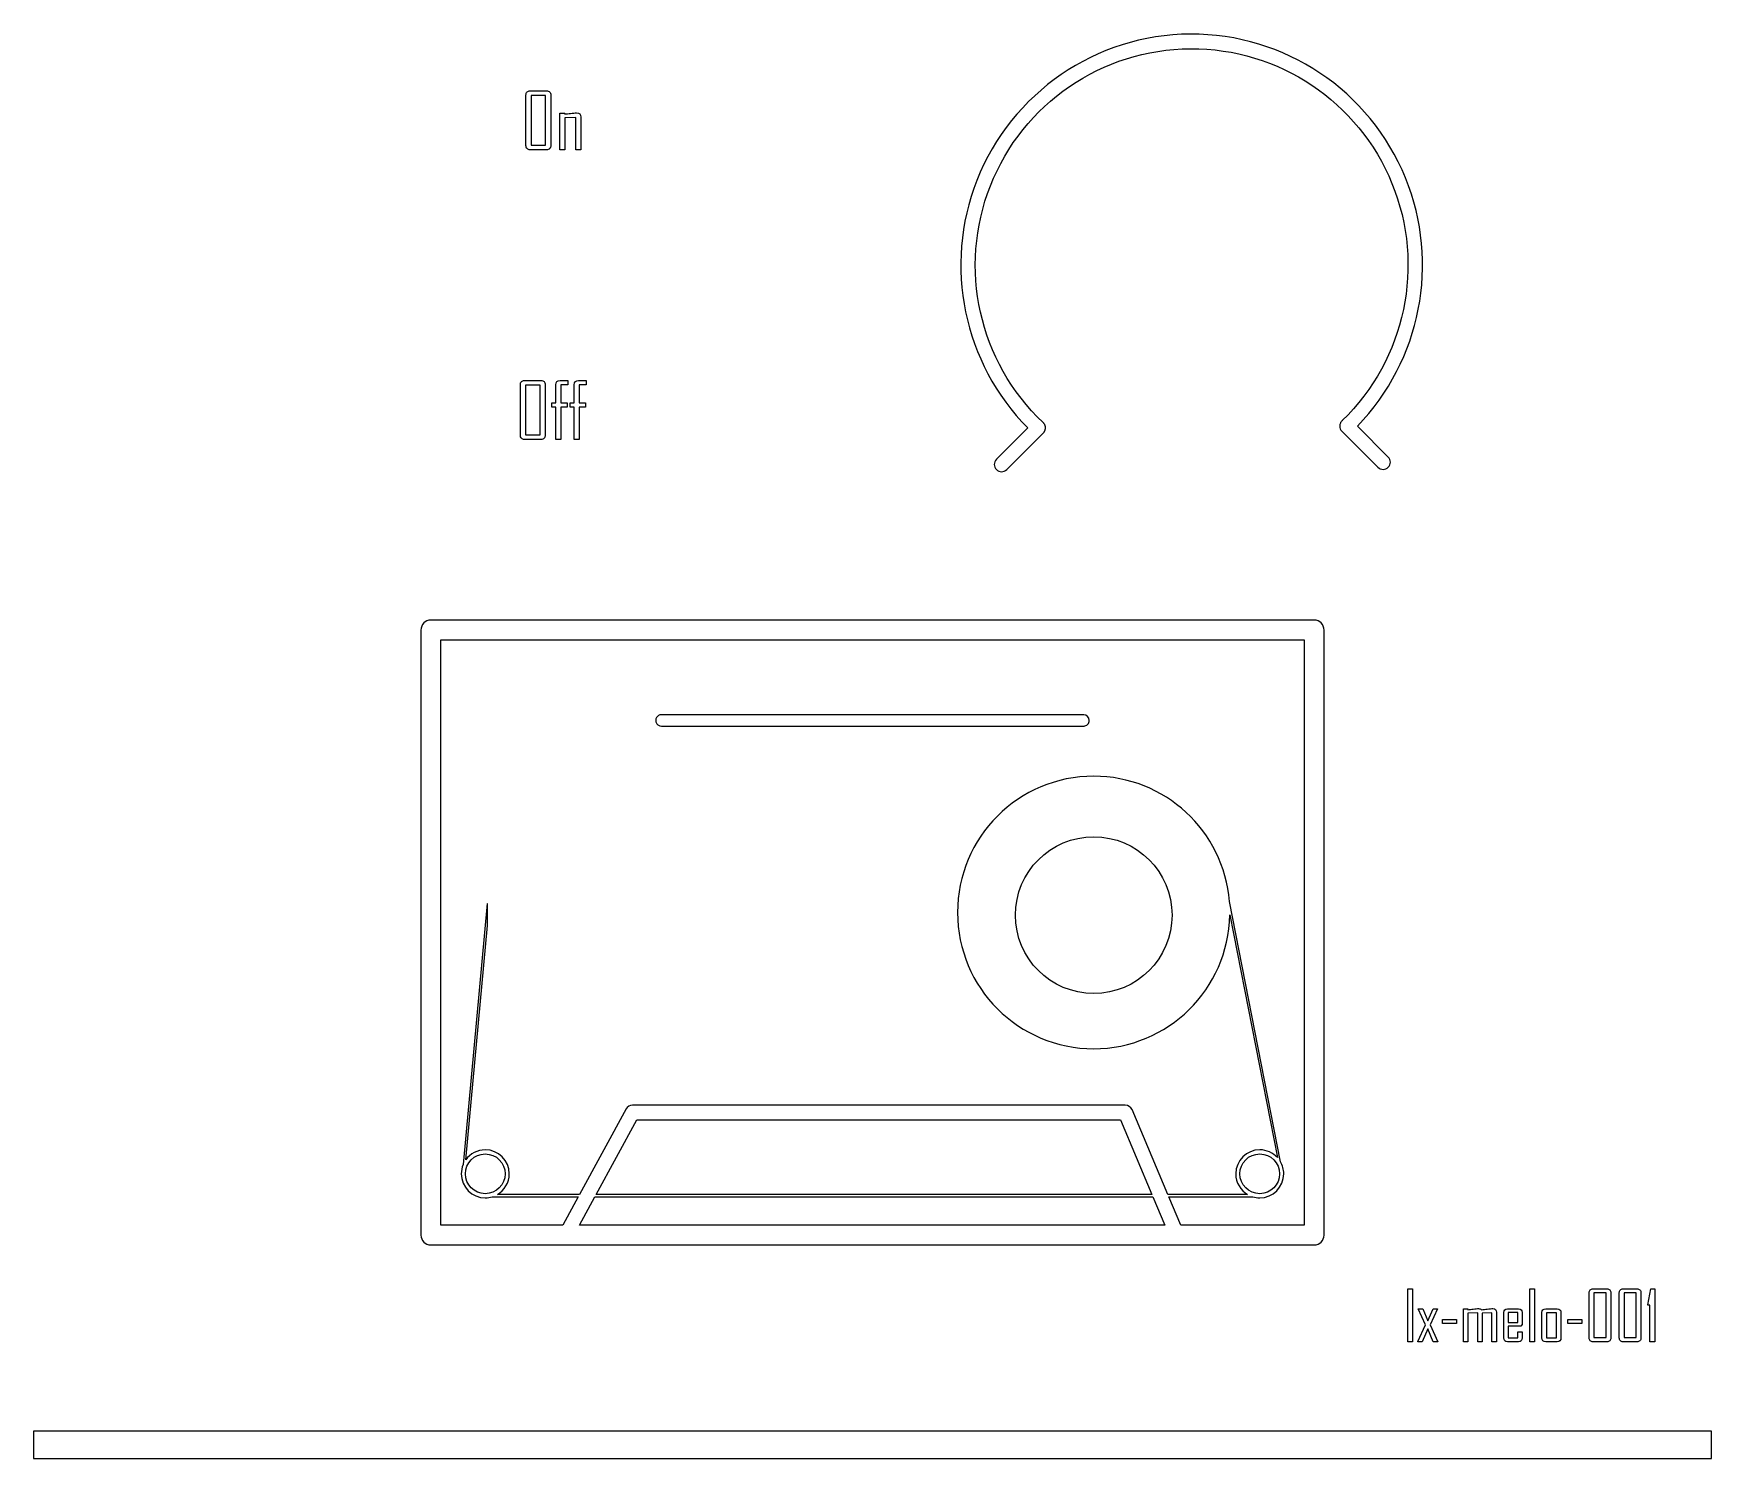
# Model space of a CAD drawing. Extents: x 0 to 261, y 10 to 469.
# Drawn here: x 0 to 260.8, y 10.2 to 231.6 of the extents above; entities that cross this region are included whole.
import ezdxf

# ---------------------------------------------------------------- set-up
doc = ezdxf.new("R2010")
doc.units = 0
doc.layers.add('Copie_de_Design', color=7, linetype='CONTINUOUS')

msp = doc.modelspace()

# ---------------------------------------------------------------- linework, layer by layer
at = {"layer": 'Copie_de_Design', "color": 7}
for points in [[(179.795098, 231.481651), (179.794918, 231.483346)], [(76.527646, 214.156001), (76.527646, 222.025133)], [(77.178039, 222.675528), (79.744445, 222.675528)], [(80.400705, 222.025133), (80.400705, 214.156001)], [(85.047185, 213.505611), (84.26789, 213.505611), (84.26789, 218.509512), (82.551093, 218.462627), (82.551093, 213.505603), (81.771797, 213.505603), (81.771797, 219.206778), (82.551093, 219.206778), (82.551093, 219.048576)], [(85.047185, 218.603285), (85.047185, 213.505611)], [(79.744445, 213.505605), (77.178039, 213.505605)], [(76.31085, 177.675562), (78.877253, 177.675562)], [(81.847967, 177.675506), (83.060855, 177.675506), (83.060855, 176.989946)], [(84.70148, 177.675506), (85.914369, 177.675506), (85.914369, 176.989946)], [(75.660457, 169.155978), (75.660457, 177.025124)], [(79.533516, 177.025124), (79.533516, 169.155978)], [(83.060855, 176.989946), (81.959295, 176.989946), (81.959295, 174.20675), (82.93195, 174.20675), (82.93195, 173.521219), (81.959295, 173.521219), (81.959295, 168.505597), (81.191716, 168.505597), (81.191716, 173.521219), (80.529608, 173.521219), (80.529608, 174.20675), (81.191716, 174.20675), (81.191716, 177.013389)], [(85.914369, 176.989946), (84.812808, 176.989946), (84.812808, 174.20675), (85.785463, 174.20675), (85.785463, 173.521219), (84.812808, 173.521219), (84.812808, 168.505597), (84.045231, 168.505597), (84.045231, 173.521219), (83.383121, 173.521219), (83.383121, 174.20675), (84.045231, 174.20675), (84.045231, 177.013389)], [(154.532226, 170.307077), (149.644041, 165.423287)], [(151.249513, 163.816352), (156.946288, 169.514597)], [(156.968263, 169.536572), (156.972763, 169.542572)], [(157.120498, 170.888829), (157.117498, 170.893329)], [(203.095985, 170.175512), (203.097485, 170.171012)], [(203.33186, 169.807727), (203.33636, 169.801727), (203.33936, 169.798727), (203.34686, 169.791227), (208.955742, 164.182337)], [(210.561215, 165.781945), (205.753595, 170.593959)], [(78.877253, 168.50554), (76.31085, 168.50554)], [(60.205078, 138.903752), (60.205078, 44.907664)], [(199.040037, 140.449165), (61.749022, 140.449165)], [(200.58398, 44.907664), (200.58398, 138.903752)], [(63.290038, 137.364205), (197.49902, 137.364205), (197.49902, 46.453076), (178.316893, 46.453076), (176.45654, 50.850536), (189.500975, 50.850536)], [(71.288089, 50.850679), (84.651854, 50.850679), (82.255371, 46.453219), (63.290038, 46.453219), (63.290038, 137.364205)], [(163.215815, 125.742108), (97.573244, 125.742138)], [(97.573244, 123.985788), (163.215815, 123.985788)], [(193.810543, 56.283641), (185.879878, 96.716253)], [(70.564456, 96.386665), (70.507328, 96.392665), (66.761722, 55.857513)], [(185.926753, 94.633248), (193.318355, 56.948681)], [(67.183593, 56.600043), (70.552733, 93.023388)], [(92.087399, 64.495556), (84.848144, 51.210889), (72.095214, 51.210889)], [(169.68017, 65.090283), (93.092286, 65.090283)], [(188.693848, 51.210889), (176.3042, 51.210889), (170.729, 64.391546)], [(61.749022, 43.368109), (199.040037, 43.368109)], [(242.377671, 36.562592), (244.560677, 36.562592)], [(247.054039, 36.562592), (249.237048, 36.562592)], [(241.79377, 28.914265), (241.79377, 35.978797)], [(245.155079, 35.978797), (245.155079, 28.914265)], [(246.470142, 28.914265), (246.470142, 35.978797)], [(249.831451, 35.978797), (249.831451, 28.914265)], [(227.375399, 28.330356), (226.675783, 28.330356), (226.675783, 32.822617), (225.15031, 32.780665), (225.15031, 28.330469), (224.455955, 28.330469), (224.455955, 32.822731), (222.930479, 32.780778), (222.930479, 28.330583), (222.230863, 28.330583), (222.230863, 33.448819), (222.930479, 33.448819), (222.930479, 33.306803)], [(227.375399, 32.907203), (227.375399, 28.330356)], [(228.511616, 28.924781), (228.511616, 32.854195)], [(229.100766, 33.448592), (230.784046, 33.448592)], [(231.373196, 32.854195), (231.373196, 31.013093), (231.136475, 30.765912), (229.190176, 30.765912), (229.190176, 28.914321), (230.694613, 28.914321), (230.694613, 29.850633), (231.373185, 29.850633), (231.373196, 28.924781)], [(234.450451, 28.924781), (234.450451, 32.854195)], [(235.039598, 33.448592), (236.796525, 33.448592)], [(237.390936, 32.854195), (237.390936, 28.924781)], [(230.784046, 28.330356), (229.100766, 28.330356)], [(236.796525, 28.330356), (235.039598, 28.330356)], [(244.560677, 28.330441), (242.377671, 28.330441)], [(249.237048, 28.330441), (247.054039, 28.330441)]]:
    msp.add_lwpolyline(points, dxfattribs=at)
for points in [[(79.586252, 214.2263), (79.586252, 221.954811), (77.342114, 221.954811), (77.342114, 214.2263)], [(78.719063, 169.226277), (78.719063, 176.954797), (76.474925, 176.954797), (76.474925, 169.226277)], [(164.781733, 106.778268)], [(93.766109, 62.808056), (168.92285, 62.808056), (173.827145, 51.210889), (87.445311, 51.210889)], [(70.202636, 57.508248)], [(190.58642, 57.508248)], [(87.249021, 50.850536), (173.980955, 50.850536), (175.839838, 46.453076), (84.852539, 46.453076)], [(214.298391, 28.330356), (213.609297, 28.330356), (213.609297, 36.562677), (214.298391, 36.562677)], [(233.261631, 28.330356), (232.572535, 28.330356), (232.572535, 36.562677), (233.261631, 36.562677)], [(251.967118, 28.330356), (251.23068, 28.330356), (251.23068, 34.037745), (250.909804, 34.037745), (250.909804, 34.063257), (251.372707, 36.561883), (251.967118, 36.561883)], [(244.423902, 28.977477), (244.423902, 35.915754), (242.524947, 35.915754), (242.524947, 28.977477)], [(249.100274, 28.977477), (249.100274, 35.915754), (247.201322, 35.915754), (247.201322, 28.977477)], [(218.264627, 28.330356), (217.554491, 28.330356), (216.691809, 30.355569), (215.818605, 28.330356), (215.129511, 28.330356), (215.129511, 28.350198), (216.323592, 30.959291), (215.203156, 33.447373), (215.913291, 33.447373), (216.702332, 31.569477), (217.512411, 33.447373), (218.190983, 33.447373), (218.190983, 33.427531), (217.070549, 30.981515)], [(221.15251, 31.144592), (218.985284, 31.144592), (218.985284, 31.796872), (221.15251, 31.796872)], [(230.694625, 31.323458), (230.694625, 32.864712), (229.190187, 32.864712), (229.190187, 31.323458)], [(236.69132, 28.944624), (236.69132, 32.831972), (235.150064, 32.831972), (235.150064, 28.944624)], [(240.631257, 31.144592), (238.464028, 31.144592), (238.464028, 31.796872), (240.631257, 31.796872)], [(0, 14.455587), (0, 10.203619), (260.787402, 10.203619), (260.787402, 14.455587)]]:
    msp.add_lwpolyline(points, close=True, dxfattribs=at)
for points in [[(179.794918, 231.483346), (165.13103, 231.398671), (151.986823, 222.393391), (146.610351, 208.750434)], [(213.24041, 209.131067), (207.706752, 222.711031), (194.458985, 231.566326), (179.795098, 231.481651)], [(148.719553, 207.920139), (153.758751, 220.707264), (166.062455, 229.133746), (179.806468, 229.213104)], [(179.806468, 229.213104), (193.550473, 229.292476), (205.95002, 221.008569), (211.13654, 208.280492)], [(76.527646, 222.025133), (76.527646, 222.21654), (76.588194, 222.37279), (76.70929, 222.493884)], [(76.70929, 222.493884), (76.830386, 222.61498), (76.986636, 222.675528), (77.178039, 222.675528)], [(79.744445, 222.675528), (79.935851, 222.675528), (80.092101, 222.61498), (80.213193, 222.493884)], [(80.213193, 222.493884), (80.338201, 222.372788), (80.400705, 222.216538), (80.400705, 222.025133)], [(82.551093, 219.048576), (82.855781, 219.087638), (83.162422, 219.128655), (83.471014, 219.171628)], [(83.471014, 219.171628), (83.846014, 219.218513), (84.154607, 219.241956), (84.396796, 219.241956)], [(84.396796, 219.241956), (84.830389, 219.241956), (85.047185, 219.029066), (85.047185, 218.603285)], [(76.70929, 213.687249), (76.588194, 213.808346), (76.527646, 213.964596), (76.527646, 214.156001)], [(80.400705, 214.156001), (80.400705, 213.964594), (80.338201, 213.808344), (80.213193, 213.687249)], [(77.178039, 213.505605), (76.986634, 213.505605), (76.830385, 213.566153), (76.70929, 213.687249)], [(80.213193, 213.687249), (80.092097, 213.566153), (79.935848, 213.505605), (79.744445, 213.505605)], [(146.610351, 208.750434), (141.376513, 195.469427), (144.524316, 180.384107), (154.532226, 170.307077)], [(205.753595, 170.593959), (215.647227, 180.785972), (218.627832, 195.909977), (213.24041, 209.131067)], [(156.918283, 171.142307), (146.923506, 180.576744), (143.680348, 195.133029), (148.719553, 207.920139)], [(211.13654, 208.280492), (216.316535, 195.568449), (213.256272, 180.993932), (203.400702, 171.444062)], [(75.660457, 177.025124), (75.660457, 177.21652), (75.721005, 177.372765), (75.842101, 177.493861)], [(75.842101, 177.493861), (75.963197, 177.614995), (76.119447, 177.675562), (76.31085, 177.675562)], [(78.877253, 177.675562), (79.06866, 177.675562), (79.22491, 177.614995), (79.346004, 177.493861)], [(79.346004, 177.493861), (79.471012, 177.372728), (79.533516, 177.216482), (79.533516, 177.025124)], [(81.191716, 177.013389), (81.191716, 177.4548), (81.410466, 177.675506), (81.847967, 177.675506)], [(84.045231, 177.013389), (84.045231, 177.4548), (84.263981, 177.675506), (84.70148, 177.675506)], [(156.935833, 171.123257), (156.930056, 171.129674), (156.924205, 171.136024), (156.918283, 171.142307)], [(156.946108, 171.114482), (156.9427, 171.117427), (156.939275, 171.120352), (156.935833, 171.123257)], [(157.017883, 171.033917), (156.99525, 171.061896), (156.971298, 171.088781), (156.946108, 171.114482)], [(156.946288, 169.514597), (156.953713, 169.521821), (156.961039, 169.529147), (156.968263, 169.536572)], [(156.972763, 169.542572), (157.004161, 169.57592), (157.03351, 169.611139), (157.060648, 169.648037)], [(157.036933, 171.010517), (157.030687, 171.018401), (157.024337, 171.026202), (157.017883, 171.033917)], [(157.117498, 170.893329), (157.093122, 170.934039), (157.066214, 170.973179), (157.036933, 171.010517)], [(157.060648, 169.648037), (157.068157, 169.65866), (157.075484, 169.669412), (157.082623, 169.680287)], [(157.082623, 169.680287), (157.104383, 169.712918), (157.124435, 169.746656), (157.142698, 169.781365)], [(157.184923, 170.759919), (157.166203, 170.804212), (157.144685, 170.847269), (157.120498, 170.888829)], [(157.142698, 169.781365), (157.149765, 169.793933), (157.156591, 169.806635), (157.163173, 169.819465)], [(157.163173, 169.819465), (157.181395, 169.857117), (157.19752, 169.895748), (157.211473, 169.935182)], [(157.192423, 170.743794), (157.189965, 170.749189), (157.187465, 170.754564), (157.184923, 170.759919)], [(157.237798, 170.607564), (157.225566, 170.653888), (157.210411, 170.699389), (157.192423, 170.743794)], [(157.211473, 169.935182), (157.215564, 169.946842), (157.219465, 169.958569), (157.223173, 169.970357)], [(157.223173, 169.970357), (157.235606, 170.009806), (157.245872, 170.049906), (157.253923, 170.090477)], [(157.246573, 170.570964), (157.243851, 170.583212), (157.240925, 170.595414), (157.237798, 170.607564)], [(157.268548, 170.447919), (157.263491, 170.489307), (157.256155, 170.530385), (157.246573, 170.570964)], [(157.253923, 170.090477), (157.256624, 170.102635), (157.259124, 170.114837), (157.261423, 170.127077)], [(157.261423, 170.127077), (157.269219, 170.173602), (157.274103, 170.220568), (157.276048, 170.267702)], [(157.271548, 170.418594), (157.270675, 170.428382), (157.269675, 170.438158), (157.268548, 170.447919)], [(157.276048, 170.286752), (157.277108, 170.33075), (157.275605, 170.374772), (157.271548, 170.418594)], [(157.276048, 170.267702), (157.276101, 170.274052), (157.276101, 170.280402), (157.276048, 170.286752)], [(203.016882, 170.610564), (203.014443, 170.461761), (203.041322, 170.313933), (203.095985, 170.175512)], [(203.110632, 171.044162), (203.051138, 170.907212), (203.019278, 170.75986), (203.016882, 170.610564)], [(203.097485, 170.171012), (203.151587, 170.036006), (203.231158, 169.912669), (203.33186, 169.807727)], [(203.346477, 171.397187), (203.246336, 171.295411), (203.166319, 171.175637), (203.110632, 171.044162)], [(203.400702, 171.444062), (203.382138, 171.429012), (203.364054, 171.41338), (203.346477, 171.397187)], [(75.842101, 168.687241), (75.721005, 168.808375), (75.660457, 168.96462), (75.660457, 169.155978)], [(76.31085, 168.50554), (76.119443, 168.50554), (75.963194, 168.566107), (75.842101, 168.687241)], [(79.346004, 168.687241), (79.224908, 168.566107), (79.068658, 168.50554), (78.877253, 168.50554)], [(79.533516, 169.155978), (79.533516, 168.964564), (79.471012, 168.808318), (79.346004, 168.687241)], [(149.644041, 165.423287), (149.430354, 165.21051), (149.310229, 164.921376), (149.310229, 164.61982)], [(149.310229, 164.61982), (149.310229, 164.318263), (149.430354, 164.029129), (149.644041, 163.816352)], [(210.561215, 164.182337), (211.001414, 164.624685), (211.001414, 165.339596), (210.561215, 165.781945)], [(149.644041, 163.816352), (149.856759, 163.603114), (150.14558, 163.483274), (150.446777, 163.483274)], [(150.446777, 163.483274), (150.747974, 163.483274), (151.036794, 163.603114), (151.249513, 163.816352)], [(208.955742, 164.182337), (209.168461, 163.969099), (209.457281, 163.849259), (209.758479, 163.849259)], [(209.758479, 163.849259), (210.059676, 163.849259), (210.348496, 163.969099), (210.561215, 164.182337)], [(61.749022, 140.449165), (60.895525, 140.449712), (60.20372, 139.757245), (60.205078, 138.903752)], [(200.58398, 138.903752), (200.58548, 139.757245), (199.89353, 140.449712), (199.040037, 140.449165)], [(97.136714, 125.62495), (96.865956, 125.468118), (96.699111, 125.17906), (96.698729, 124.86616)], [(97.573244, 125.742138), (97.420004, 125.74183), (97.269509, 125.701413), (97.136714, 125.62495)], [(164.09033, 124.86613), (164.08883, 125.34886), (163.698538, 125.74012), (163.215815, 125.742108)], [(96.698729, 124.86616), (96.698076, 124.712058), (96.737954, 124.560498), (96.814454, 124.426705)], [(96.814454, 124.426705), (96.891239, 124.29298), (97.001879, 124.18183), (97.135251, 124.104438)], [(97.135251, 124.104438), (97.268331, 124.027195), (97.419374, 123.986283), (97.573244, 123.985788)], [(163.215815, 123.985788), (163.27289, 123.986103), (163.329808, 123.991788), (163.385743, 124.003338)], [(163.385743, 124.003338), (163.498843, 124.026063), (163.606363, 124.070838), (163.702145, 124.135173)], [(163.702145, 124.135173), (163.75007, 124.167348), (163.794733, 124.204098), (163.83545, 124.245033)], [(163.83545, 124.245033), (163.999325, 124.41013), (164.09099, 124.63351), (164.09033, 124.86613)], [(164.781733, 116.191353), (153.090418, 116.191225), (143.612908, 106.713055), (143.613283, 95.021433)], [(185.879878, 96.716253), (184.996903, 107.71435), (175.814923, 116.18998), (164.781733, 116.191353)], [(152.608888, 94.603953), (152.608251, 101.327328), (158.058358, 106.778088), (164.781733, 106.778268)], [(164.781733, 106.778268), (171.505115, 106.778095), (176.955223, 101.327335), (176.954585, 94.603953)], [(70.552733, 93.023388), (70.552733, 93.023388), (70.564456, 93.72892), (70.564456, 96.386665)], [(143.613283, 95.021433), (143.613718, 83.330381), (153.090988, 73.853103), (164.781733, 73.852976)], [(164.781733, 82.431101), (158.058928, 82.431281), (152.609061, 87.881148), (152.608888, 94.603953)], [(164.781733, 73.852976), (176.313433, 73.863926), (185.71487, 83.103176), (185.926753, 94.633248)], [(176.954585, 94.603953), (176.954413, 87.881141), (171.504545, 82.431273), (164.781733, 82.431101)], [(93.092286, 65.090283), (92.673539, 65.091783), (92.287776, 64.863251), (92.087399, 64.495556)], [(170.729, 64.391546), (170.55152, 64.814021), (170.138405, 65.089233), (169.68017, 65.090283)], [(67.11328, 54.418893), (67.11328, 56.129628), (68.491891, 57.508248), (70.202636, 57.508248)], [(70.202636, 58.148388), (68.961461, 58.148388), (67.861963, 57.535766), (67.183593, 56.600043)], [(73.932128, 54.418893), (73.932128, 56.474921), (72.258673, 58.148388), (70.202636, 58.148388)], [(70.202636, 57.508248), (71.913384, 57.508248), (73.291991, 56.129628), (73.291991, 54.418893)], [(190.58642, 58.148388), (188.530385, 58.148388), (186.856933, 56.474921), (186.856933, 54.418893)], [(187.491208, 54.418893), (187.491208, 56.129628), (188.875678, 57.508248), (190.58642, 57.508248)], [(193.318355, 56.948681), (192.636628, 57.684206), (191.665693, 58.148388), (190.58642, 58.148388)], [(190.58642, 57.508248), (192.29717, 57.508248), (193.675783, 56.129628), (193.675783, 54.418893)], [(66.761722, 55.857513), (66.575764, 55.414571), (66.473148, 54.928631), (66.473148, 54.419036)], [(194.315915, 54.418893), (194.315915, 55.098753), (194.12984, 55.734101), (193.810543, 56.283641)], [(66.473148, 54.419036), (66.473148, 52.363008), (68.146604, 50.689541), (70.202641, 50.689541)], [(70.202636, 51.328076), (68.491891, 51.328076), (67.11328, 52.708128), (67.11328, 54.418893)], [(73.291991, 54.418893), (73.291991, 52.708128), (71.913384, 51.328076), (70.202636, 51.328076)], [(72.095214, 51.210889), (73.19203, 51.861078), (73.932128, 53.054396), (73.932128, 54.418893)], [(186.856933, 54.418893), (186.856933, 53.054396), (187.597033, 51.861078), (188.693848, 51.210889)], [(190.58642, 51.328076), (188.875678, 51.328076), (187.491208, 52.708128), (187.491208, 54.418893)], [(193.675783, 54.418893), (193.675783, 52.708128), (192.29717, 51.328076), (190.58642, 51.328076)], [(190.58642, 50.689399), (192.642463, 50.689399), (194.315915, 52.362866), (194.315915, 54.418893)], [(70.202641, 50.689541), (70.580231, 50.689541), (70.944298, 50.745791), (71.288089, 50.850679)], [(189.500975, 50.850536), (189.844768, 50.745641), (190.208833, 50.689399), (190.58642, 50.689399)], [(60.205078, 44.907664), (60.206953, 44.056459), (60.897812, 43.367561), (61.749022, 43.368109)], [(199.040037, 43.368109), (199.89125, 43.367561), (200.582105, 44.056459), (200.58398, 44.907664)], [(241.956848, 36.3996), (242.065566, 36.508261), (242.20584, 36.562592), (242.377671, 36.562592)], [(244.560677, 36.562592), (244.732513, 36.562592), (244.87454, 36.508261), (244.986758, 36.3996)], [(246.633219, 36.3996), (246.741937, 36.508261), (246.882211, 36.562592), (247.054039, 36.562592)], [(249.237048, 36.562592), (249.408884, 36.562592), (249.550911, 36.508261), (249.663129, 36.3996)], [(241.79377, 35.978797), (241.79377, 36.150576), (241.848129, 36.290844), (241.956848, 36.3996)], [(244.986758, 36.3996), (245.098972, 36.290939), (245.155079, 36.150671), (245.155079, 35.978797)], [(246.470142, 35.978797), (246.470142, 36.150576), (246.524501, 36.290844), (246.633219, 36.3996)], [(249.663129, 36.3996), (249.775344, 36.290939), (249.831451, 36.150671), (249.831451, 35.978797)], [(222.930479, 33.306803), (223.204013, 33.341953), (223.477547, 33.378803), (223.751081, 33.417354)], [(223.751081, 33.417354), (224.084229, 33.459496), (224.359516, 33.480567), (224.57694, 33.480567)], [(224.57694, 33.480567), (224.790858, 33.480567), (224.948666, 33.415654), (225.050363, 33.285827)], [(225.050363, 33.285827), (225.344938, 33.324378), (225.637759, 33.364724), (225.928828, 33.406866)], [(225.928828, 33.406866), (226.311073, 33.456), (226.600387, 33.480567), (226.796771, 33.480567)], [(226.796771, 33.480567), (227.182523, 33.480567), (227.375399, 33.289446), (227.375399, 32.907203)], [(228.511616, 32.854195), (228.511616, 33.25046), (228.707999, 33.448592), (229.100766, 33.448592)], [(230.784046, 33.448592), (231.176813, 33.448592), (231.373196, 33.25046), (231.373196, 32.854195)], [(234.450451, 32.854195), (234.450451, 33.25046), (234.646833, 33.448592), (235.039598, 33.448592)], [(236.796525, 33.448592), (237.192799, 33.448592), (237.390936, 33.25046), (237.390936, 32.854195)], [(229.100766, 28.330356), (228.707999, 28.330356), (228.511616, 28.528498), (228.511616, 28.924781)], [(231.373196, 28.924781), (231.373196, 28.528498), (231.176813, 28.330356), (230.784046, 28.330356)], [(235.039598, 28.330356), (234.646833, 28.330356), (234.450451, 28.528498), (234.450451, 28.924781)], [(237.390936, 28.924781), (237.390936, 28.528498), (237.192799, 28.330356), (236.796525, 28.330356)], [(241.956848, 28.493433), (241.848129, 28.602094), (241.79377, 28.742372), (241.79377, 28.914265)], [(245.155079, 28.914265), (245.155079, 28.742485), (245.098972, 28.602208), (244.986758, 28.493433)], [(246.633219, 28.493433), (246.524501, 28.602094), (246.470142, 28.742372), (246.470142, 28.914265)], [(249.831451, 28.914265), (249.831451, 28.742485), (249.775344, 28.602208), (249.663129, 28.493433)], [(242.377671, 28.330441), (242.205834, 28.330441), (242.06556, 28.384772), (241.956848, 28.493433)], [(244.986758, 28.493433), (244.874544, 28.384772), (244.732517, 28.330441), (244.560677, 28.330441)], [(247.054039, 28.330441), (246.882203, 28.330441), (246.74193, 28.384772), (246.633219, 28.493433)], [(249.663129, 28.493433), (249.550915, 28.384772), (249.408888, 28.330441), (249.237048, 28.330441)]]:
    msp.add_open_spline(points, degree=3, dxfattribs=at)

doc.saveas('drawing.dxf')
